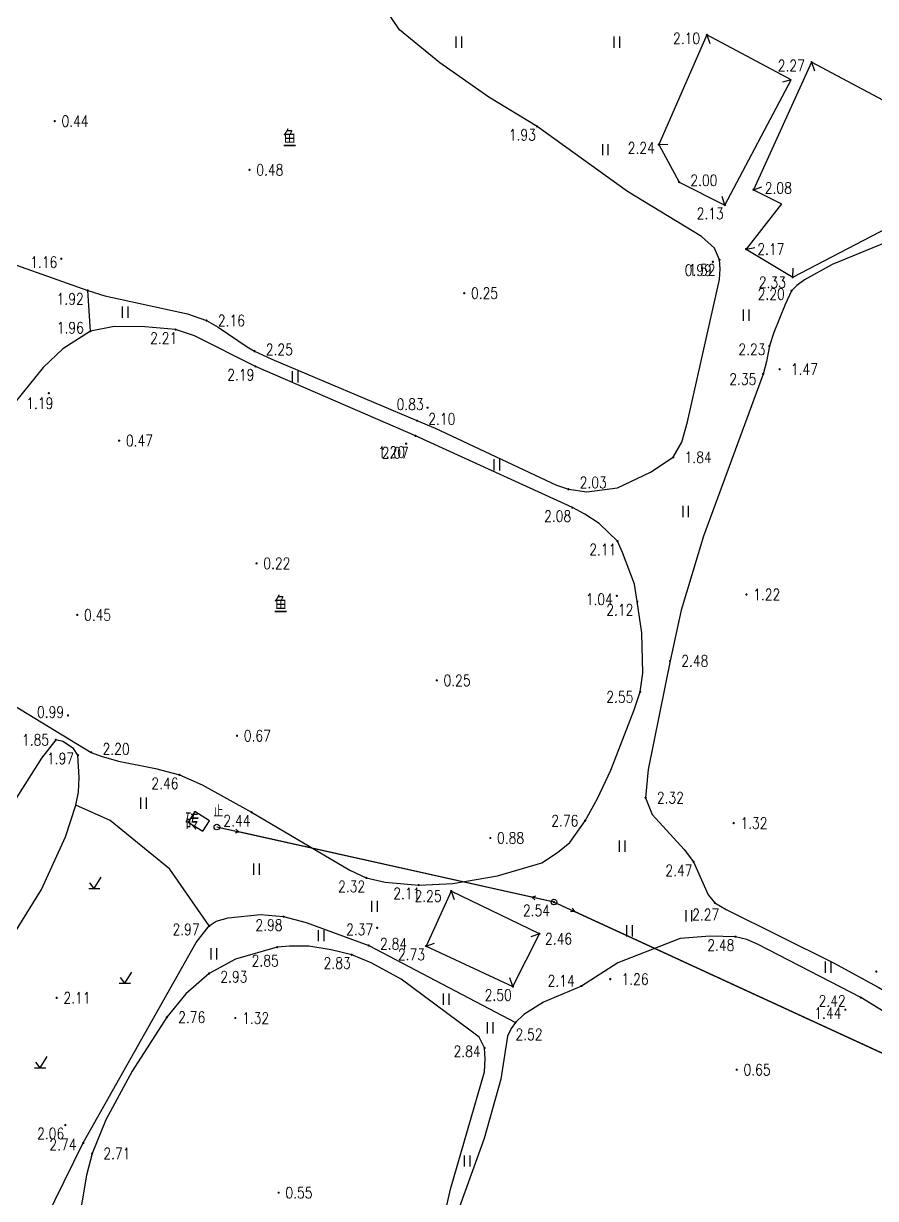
# Model space of a CAD drawing. Extents: x 500064 to 501389, y 2542464 to 2545400.
# Drawn here: x 500689.5 to 500765, y 2544036.2 to 2544140.4 of the extents above; entities that cross this region are included whole.
import ezdxf
from ezdxf.enums import TextEntityAlignment as Align

# ---------------------------------------------------------------- set-up
doc = ezdxf.new("R2010")
doc.units = 0
doc.header["$LTSCALE"] = 0.5
doc.layers.get('0').update_dxf_attribs({"linetype": 'CONTINUOUS', "lineweight": 5})
doc.layers.add('GCD', color=8, linetype='CONTINUOUS')
doc.layers.add('地形图', color=8, linetype='CONTINUOUS')
doc.styles.add('HZ', font='romans.shx', dxfattribs={"width": 0.8, "bigfont": 'hztxt.shx'})
doc.linetypes.add('10421', pattern='A,2,[150,AAA.SHX,S=1,R=0,X=0,Y=1],1e-11', length=2)
doc.linetypes.add('1161', pattern='A,0,[149,AAA.SHX,S=0.15,R=0,X=0,Y=0],-1.6', length=1.6)

# ---------------------------------------------------------------- blocks, each defined once
blk = doc.blocks.new('GC200')
at = {"linetype": 'Continuous', "const_width": 0.2, "flags": 128}
blk.add_lwpolyline([(-0.1, 0, 1), (0.1, 0, 1)], format="xyb", close=True, dxfattribs=at)
blk = doc.blocks.new('gc121')
for p, q in [((-0.5, -1), (-0.5, 1)), ((0.5, -1), (0.5, 1))]:
    blk.add_line(p, q)
blk = doc.blocks.new('gc123')
for p, q in [((-1, 0), (1, 0)), ((0, 0), (-0.8, 1)), ((0, 0), (1.2, 2))]:
    blk.add_line(p, q)
blk = doc.blocks.new('gc170')
at = {"linetype": 'Continuous'}
blk.add_circle((0, 0), 0.5, dxfattribs=at)
blk = doc.blocks.new('gc013b')
at = {"linetype": 'Continuous'}
blk.add_line((0.5, 0), (4, 0), dxfattribs=at)
at = {"linetype": 'Continuous', "flags": 128}
blk.add_lwpolyline([(3.39, 0.35), (4, 0), (3.39, -0.35)], dxfattribs=at)

msp = doc.modelspace()

# ---------------------------------------------------------------- linework, layer by layer
at = {"layer": '地形图', "linetype": 'Continuous'}
for p, q in [((500750.05, 2544139.36), (500750.31, 2544138.61)), ((500759.33, 2544136.94), (500759.59, 2544136.18)), ((500757.51, 2544135.39), (500756.74, 2544135.16)), ((500745.78, 2544129.64), (500746.58, 2544129.68)), ((500754.18, 2544125.64), (500754.93, 2544125.9)), ((500751.64, 2544124.28), (500751.4, 2544125.04)), ((500753.52, 2544120.38), (500754.31, 2544120.52)), ((500757.65, 2544117.88), (500757.68, 2544118.68)), ((500734.54, 2544062.93), (500708.56, 2544068.72)), ((500727.38, 2544063.48), (500727.65, 2544062.72)), ((500775.34, 2544044.6), (500738.3, 2544061.66)), ((500735.2, 2544059.69), (500734.45, 2544059.43)), ((500725.16, 2544058.6), (500725.91, 2544058.87)), ((500732.85, 2544055.01), (500732.58, 2544055.77))]:
    msp.add_line(p, q, dxfattribs=at)
at = {"layer": '地形图', "linetype": '10421', "flags": 128}
for points in [[(500720.84, 2544158.96), (500717.86, 2544162.86), (500717.04, 2544163.21), (500714.18, 2544164.11), (500710.34, 2544164.84), (500706.41, 2544165.26), (500701, 2544164.96), (500698.33, 2544164.54), (500696.7, 2544163.77), (500696.1, 2544163.3), (500695.9, 2544162.84), (500695.48, 2544154.76), (500695.56, 2544153.81), (500695.82, 2544153.07), (500698.64, 2544148.35), (500698.67, 2544148.02), (500698.42, 2544147.68), (500698.26, 2544147.7), (500697.94, 2544148.12), (500696.4, 2544151.5), (500695.86, 2544151.9), (500695.21, 2544152.12), (500694.58, 2544152.21), (500693.37, 2544152.32), (500692.01, 2544152.39), (500689.98, 2544152.24), (500689.13, 2544152.01), (500688, 2544151.05), (500684.62, 2544147.6), (500683.55, 2544146.53), (500681.03, 2544143.48), (500680.04, 2544141.45), (500678, 2544133.04), (500678.07, 2544130.43), (500678.71, 2544128.33), (500681.07, 2544124.54), (500682.82, 2544122.48), (500683.8, 2544121.19), (500684.35, 2544120.7), (500685.17, 2544120.26), (500695.16, 2544116.71), (500696.68, 2544116.24), (500704.02, 2544114.65), (500705.7, 2544114.04), (500706.73, 2544113.46), (500709.29, 2544111.7), (500709.95, 2544111.33), (500711.48, 2544110.61), (500724.35, 2544105.17), (500725.97, 2544104.49), (500736.72, 2544099.45), (500737.77, 2544099.09), (500739.41, 2544098.86), (500742.12, 2544099.21), (500745.06, 2544100.6), (500747.07, 2544101.92), (500747.83, 2544103.25), (500748.32, 2544105.06), (500751.17, 2544117.68), (500751.21, 2544118.64), (500751.16, 2544119.43), (500750.72, 2544120.45), (500749.58, 2544121.49), (500743, 2544125.48), (500734.99, 2544131.25), (500730.73, 2544133.84), (500726.37, 2544136.88), (500722.79, 2544139.8), (500720.95, 2544142.58), (500720.61, 2544144.13), (500720.99, 2544145.73), (500722.76, 2544147.62), (500723.44, 2544148.76), (500723.32, 2544152.74), (500722.46, 2544155.85)], [(500792.15, 2544038.93), (500805.58, 2544040.06), (500810.46, 2544040.71), (500811.95, 2544041.39), (500812.53, 2544042.39), (500813.24, 2544044.1), (500817.01, 2544054.31), (500821.06, 2544064.98), (500821.72, 2544067.01), (500823.12, 2544073.11), (500823.54, 2544074.21), (500824.3, 2544075.58), (500830.42, 2544082.98), (500833.77, 2544086.69), (500834.26, 2544087.56), (500834.76, 2544089.43), (500834.76, 2544091.12), (500834.51, 2544094.09), (500833.81, 2544095.89), (500832.74, 2544097.98), (500831.8, 2544099.15), (500829.15, 2544101.76), (500825.92, 2544105.74), (500824.7, 2544106.89), (500820.39, 2544109.94), (500819.2, 2544110.49), (500808.72, 2544113.24), (500806.09, 2544114.19), (500803.62, 2544115.49), (500799.94, 2544117.77), (500799.02, 2544118.49), (500797.01, 2544120.22), (500796.35, 2544120.57), (500794.42, 2544121.19), (500787.87, 2544122.94), (500777.55, 2544127.54), (500776.64, 2544127.62), (500775.97, 2544127.51), (500775.32, 2544127.19), (500774.54, 2544126.71), (500773.69, 2544124.79), (500772.62, 2544123.7), (500761.14, 2544119), (500758.69, 2544117.64), (500758.01, 2544117.16), (500757.55, 2544116.69), (500756.98, 2544115.46), (500755.97, 2544112.99), (500755.59, 2544111.79), (500755.32, 2544110.42), (500755.03, 2544109.3), (500749.76, 2544094.92), (500747.77, 2544088.37), (500746.78, 2544083.87), (500744.84, 2544074.24), (500744.61, 2544071.75), (500745.21, 2544070.26), (500748.04, 2544067.16), (500748.87, 2544066.06), (500750.16, 2544063.15), (500750.74, 2544062.44), (500751.75, 2544061.85), (500761.28, 2544057.11), (500765.22, 2544054.95), (500770.02, 2544052.16), (500784.85, 2544042.94), (500790.21, 2544039.42), (500791.25, 2544039.09)]]:
    msp.add_lwpolyline(points, close=True, dxfattribs=at)
at = {"layer": '地形图', "linetype": 'Continuous', "flags": 128}
for points in [[(500757.51, 2544135.39), (500750.05, 2544139.36), (500745.78, 2544129.64), (500747.58, 2544126.32), (500751.64, 2544124.28)], [(500773.4, 2544129.44), (500759.33, 2544136.94), (500754.18, 2544125.64), (500756.65, 2544124.38), (500753.52, 2544120.38), (500757.65, 2544117.88), (500772.36, 2544125.54)]]:
    msp.add_lwpolyline(points, close=True, dxfattribs=at)
at = {"layer": '地形图', "linetype": '1161', "flags": 128}
msp.add_lwpolyline([(500695.42, 2544113.11), (500695.16, 2544116.71)], dxfattribs=at)
at = {"layer": '地形图', "linetype": '10421', "flags": 128}
for points, elevation in [([(500727.54, 2544064.15), (500731.5, 2544064.82), (500735.41, 2544065.99), (500736.81, 2544066.88), (500737.91, 2544067.79), (500739.25, 2544069.71), (500740.35, 2544071.67), (500741.54, 2544074.2), (500743.6, 2544079.55), (500744.13, 2544081.13), (500744.37, 2544082.78), (500744.29, 2544086.36), (500743.88, 2544089.14), (500743.64, 2544090.68), (500742.58, 2544093.49), (500742.12, 2544094.49), (500740.49, 2544096.04), (500739.22, 2544096.88), (500738.12, 2544097.46), (500724.22, 2544103.82), (500710.03, 2544109.98), (500704.62, 2544112.68), (500702.95, 2544113.24), (500700.24, 2544113.5), (500697.51, 2544113.53), (500695.42, 2544113.11), (500692.97, 2544111.54), (500691.23, 2544109.87), (500688.73, 2544106.8), (500684.96, 2544098.42), (500684.34, 2544096.14), (500684.22, 2544094.24), (500684.81, 2544088.09), (500684.63, 2544084.52), (500684.82, 2544083.43), (500685.3, 2544082.25), (500686.66, 2544081.11), (500695.48, 2544075.77), (500696.36, 2544075.44), (500697.88, 2544075), (500701.17, 2544074.34), (500703.31, 2544073.77), (500705.3, 2544072.9), (500709.69, 2544070.46), (500718.4, 2544065.32), (500719.86, 2544064.64), (500721.53, 2544064.26), (500724.5, 2544064.01)], 2.11), ([(500730.3, 2544020.48), (500730.58, 2544019.55), (500730.94, 2544017.24), (500731.32, 2544016.03), (500731.92, 2544015.32), (500733.09, 2544014.45), (500736.22, 2544013.25), (500736.57, 2544012.81), (500736.65, 2544012.04), (500736.02, 2544010.12), (500735.97, 2544008.62), (500736.23, 2544007.77), (500736.94, 2544007.25), (500739.1, 2544006.14), (500748.29, 2544001.83), (500749.32, 2544001.46), (500750.51, 2544001.56), (500751.71, 2544001.95), (500753.36, 2544002.94), (500754.8, 2544003.95), (500756.46, 2544005.98), (500757.09, 2544006.48), (500758.82, 2544007.72), (500761.16, 2544008.97), (500768.59, 2544012.77), (500769.85, 2544013.53), (500770.69, 2544014.3), (500772.6, 2544017.73), (500773.59, 2544020.47), (500777.07, 2544029.53), (500777.69, 2544032.23), (500777.77, 2544035.46), (500777.35, 2544037.97), (500775.52, 2544043.79), (500774.36, 2544046.22), (500773.23, 2544047.4), (500766.54, 2544052.31), (500763.7, 2544054.03), (500754.6, 2544058.75), (500753.58, 2544059.18), (500752.58, 2544059.43), (500750.34, 2544059.48), (500747.68, 2544059.27), (500742.16, 2544057.11), (500738.93, 2544055.06), (500735.57, 2544053.64), (500733.82, 2544052.54), (500733.08, 2544051.82), (500732.71, 2544051.3), (500732.37, 2544050.61), (500731.77, 2544046.8), (500730.31, 2544041.55), (500727.48, 2544033.69), (500727.4, 2544030.89), (500727.59, 2544027.87), (500727.93, 2544025.98), (500728.44, 2544024.35), (500729.79, 2544021.91)], 2.55), ([(500671.4, 2543971.93), (500672.31, 2543970.12), (500673.77, 2543968.3), (500675.58, 2543966.31), (500677.87, 2543964.42), (500682.21, 2543961.23), (500686.85, 2543958.36), (500689.51, 2543957.05), (500694.41, 2543956.53), (500699.1, 2543956.79), (500703.74, 2543957.75), (500706.91, 2543958.7), (500707.8, 2543959.33), (500708.57, 2543960.16), (500709.51, 2543961.99), (500710.15, 2543963.93), (500710.96, 2543967.74), (500712.54, 2543974.76), (500713.6, 2543977.78), (500714.68, 2543981.44), (500716.78, 2543987), (500719.17, 2543992.32), (500725.81, 2544004.88), (500727.44, 2544008.94), (500728, 2544010.88), (500728.89, 2544014.82), (500729.07, 2544015.89), (500729, 2544017.82), (500728.65, 2544019.68), (500726.85, 2544024.8), (500726.58, 2544026.59), (500726.49, 2544028.11), (500726.52, 2544032.56), (500726.7, 2544034.31), (500727.32, 2544037.05), (500730.34, 2544047.44), (500730.39, 2544048.58), (500730.34, 2544049.57), (500729.86, 2544050.53), (500729.02, 2544051.16), (500722.96, 2544055.68), (500720.3, 2544057.11), (500718.57, 2544057.83), (500716.74, 2544058.28), (500714.76, 2544058.58), (500713.04, 2544058.59), (500711.95, 2544058.5), (500708.27, 2544057.45), (500705.92, 2544056.17), (500703.85, 2544054.38), (500702.18, 2544052.29), (500699.1, 2544047.52), (500696.76, 2544043.19), (500695.55, 2544040.21), (500695.05, 2544038.29), (500693.86, 2544031.28), (500693.29, 2544029.25), (500692.38, 2544026.44), (500688.45, 2544014.69), (500687.11, 2544011.23), (500682.98, 2544003.93), (500680.98, 2544000.01), (500674.79, 2543988.97), (500672.69, 2543984.15), (500671.78, 2543980.8), (500671.4, 2543978.62), (500671.13, 2543976.12), (500671.22, 2543973.5)], 2.53)]:
    msp.add_lwpolyline(points, close=True, dxfattribs=dict(at, elevation=elevation))
for points in [[(500667.09, 2543909.06), (500669.72, 2543908.13), (500678.22, 2543905.97), (500683.89, 2543905.59), (500688.49, 2543907.39), (500689.81, 2543909.98), (500691.1, 2543913.43), (500691.7, 2543914.97), (500692.79, 2543920.43), (500692.34, 2543923.91), (500691.85, 2543925.28), (500690.96, 2543926.71), (500690.53, 2543927.3), (500689.99, 2543927.79), (500688.2, 2543928.71), (500683.17, 2543930.9), (500678.33, 2543932.93), (500671.86, 2543935.7), (500662.9, 2543939.31), (500647.61, 2543945.99), (500642.06, 2543948.82), (500641.75, 2543953.02), (500644.03, 2543959.07), (500647.46, 2543967.93), (500649.71, 2543976.07), (500649.9, 2543977.25), (500650.1, 2543978.54), (500650.41, 2543985.85), (500650.95, 2543989.68), (500653.15, 2543993.78), (500657.67, 2544001.1), (500665.2, 2544016.23), (500669.37, 2544023.23), (500674.35, 2544035.5), (500678.24, 2544042.96), (500691.06, 2544063.62), (500693.2, 2544068.27), (500694.11, 2544071.09), (500694.35, 2544072.23), (500694.41, 2544073.53), (500694.3, 2544075.52), (500693.9, 2544076.12), (500692.97, 2544076.73), (500692.34, 2544076.88), (500691.07, 2544075.25), (500688.46, 2544071.14), (500677.64, 2544055.96), (500671.27, 2544041.83), (500667.09, 2544033.74)], [(500664.83, 2543977.2), (500669.15, 2543986.84), (500676.09, 2544001.79), (500681.39, 2544011.55), (500682.44, 2544013.6), (500683.93, 2544016.91), (500688.9, 2544029.25), (500694.77, 2544041.15), (500704.77, 2544058.93), (500705.93, 2544060.38), (500706.54, 2544060.8), (500707.6, 2544061.09), (500710.49, 2544061.41), (500712.53, 2544061.21), (500714.53, 2544060.68), (500720.07, 2544058.65), (500733.08, 2544051.82)]]:
    msp.add_lwpolyline(points, dxfattribs=at)
at = {"layer": '地形图', "linetype": '1161', "elevation": 2.52, "flags": 128}
msp.add_lwpolyline([(500705.93, 2544060.38), (500702.44, 2544065.43), (500697.16, 2544069.72), (500694.11, 2544071.09)], dxfattribs=at)
at = {"layer": '地形图', "linetype": 'Continuous'}
msp.add_lwpolyline([(500705.36, 2544068.78), (500705.96, 2544069.71), (500704.66, 2544070.52), (500704.06, 2544069.59)], close=True, dxfattribs=at)
at = {"layer": '地形图', "linetype": 'Continuous', "flags": 128}
msp.add_lwpolyline([(500897.92, 2544041.24), (500835.05, 2544015.26), (500794.1, 2544035.43), (500777.15, 2544043.76), (500736.49, 2544062.5), (500706.61, 2544069.15)], dxfattribs=at)
at = {"layer": '地形图', "linetype": 'Continuous', "elevation": 2.5, "flags": 128}
msp.add_lwpolyline([(500732.85, 2544055.01), (500735.2, 2544059.69), (500727.38, 2544063.48), (500725.16, 2544058.6)], close=True, dxfattribs=at)

# ---------------------------------------------------------------- block references
at = {"layer": '地形图', "linetype": 'Continuous'}
ref = msp.add_blockref('GC200', (500750.05, 2544139.36, 2.1), dxfattribs=dict(at, xscale=0.5, yscale=0.5, zscale=0.5))
ref.add_attrib('height', '2.10', dxfattribs={"layer": 'GCD', "linetype": 'Continuous', "height": 1, "style": 'HZ', "width": 0.8}).set_placement((500747.05, 2544139.06, 2.1), align=Align.MIDDLE_LEFT)
at = {"layer": '地形图', "linetype": 'Continuous', "xscale": 0.5, "yscale": 0.5}
for name, p in [('gc121', (500728.08, 2544138.72)), ('gc121', (500742.08, 2544138.72)), ('gc121', (500741.06, 2544129.19)), ('gc121', (500698.5, 2544114.79)), ('gc121', (500753.54, 2544114.51)), ('gc121', (500713.56, 2544109.06)), ('gc121', (500731.43, 2544101.25)), ('gc121', (500748.18, 2544097.12)), ('gc121', (500700.13, 2544071.26)), ('gc170', (500706.61, 2544069.15)), ('gc121', (500742.56, 2544067.46)), ('gc121', (500710.13, 2544065.41)), ('gc123', (500695.75, 2544063.71)), ('gc121', (500720.61, 2544062.12)), ('gc170', (500736.49, 2544062.5)), ('gc121', (500748.45, 2544061.27)), ('gc121', (500743.2, 2544059.94)), ('gc121', (500715.88, 2544059.52)), ('gc121', (500706.35, 2544057.92)), ('gc121', (500760.81, 2544056.73)), ('gc123', (500698.46, 2544055.3)), ('gc121', (500726.95, 2544053.9)), ('gc121', (500730.84, 2544051.34)), ('gc123', (500690.96, 2544047.8)), ('gc121', (500728.8, 2544039.55))]:
    msp.add_blockref(name, p, dxfattribs=at)
at = {"layer": '地形图', "linetype": 'Continuous'}
ref = msp.add_blockref('GC200', (500759.33, 2544136.94, 2.27), dxfattribs=dict(at, xscale=0.5, yscale=0.5, zscale=0.5))
ref.add_attrib('height', '2.27', dxfattribs={"layer": 'GCD', "linetype": 'Continuous', "height": 1, "style": 'HZ', "width": 0.8}).set_placement((500756.33, 2544136.64, 2.27), align=Align.MIDDLE_LEFT)
ref = msp.add_blockref('GC200', (500692.24, 2544131.72, 0.44), dxfattribs=dict(at, xscale=0.5, yscale=0.5, zscale=0.5))
ref.add_attrib('height', '0.44', dxfattribs={"layer": 'GCD', "linetype": 'Continuous', "height": 1, "style": 'HZ', "width": 0.8}).set_placement((500692.84, 2544131.72, 0.44), align=Align.MIDDLE_LEFT)
ref = msp.add_blockref('GC200', (500734.99, 2544131.25, 1.93), dxfattribs=dict(at, xscale=0.5, yscale=0.5, zscale=0.5))
ref.add_attrib('height', '1.93', dxfattribs={"layer": 'GCD', "linetype": 'Continuous', "height": 1, "style": 'HZ', "width": 0.8}).set_placement((500732.49, 2544130.5, 1.93), align=Align.MIDDLE_LEFT)
ref = msp.add_blockref('GC200', (500745.78, 2544129.64, 2.24), dxfattribs=dict(at, xscale=0.5, yscale=0.5, zscale=0.5))
ref.add_attrib('height', '2.24', dxfattribs={"layer": 'GCD', "linetype": 'Continuous', "height": 1, "style": 'HZ', "width": 0.8}).set_placement((500743.03, 2544129.34, 2.24), align=Align.MIDDLE_LEFT)
ref = msp.add_blockref('GC200', (500709.51, 2544127.4, 0.48), dxfattribs=dict(at, xscale=0.5, yscale=0.5, zscale=0.5))
ref.add_attrib('height', '0.48', dxfattribs={"layer": 'GCD', "linetype": 'Continuous', "height": 1, "style": 'HZ', "width": 0.8}).set_placement((500710.11, 2544127.4, 0.48), align=Align.MIDDLE_LEFT)
ref = msp.add_blockref('GC200', (500747.58, 2544126.32, 2), dxfattribs=dict(at, xscale=0.5, yscale=0.5, zscale=0.5))
ref.add_attrib('height', '2.00', dxfattribs={"layer": 'GCD', "linetype": 'Continuous', "height": 1, "style": 'HZ', "width": 0.8}).set_placement((500748.58, 2544126.47, 2), align=Align.MIDDLE_LEFT)
ref = msp.add_blockref('GC200', (500754.18, 2544125.64, 2.08), dxfattribs=dict(at, xscale=0.5, yscale=0.5, zscale=0.5))
ref.add_attrib('height', '2.08', dxfattribs={"layer": 'GCD', "linetype": 'Continuous', "height": 1, "style": 'HZ', "width": 0.8}).set_placement((500755.18, 2544125.79, 2.08), align=Align.MIDDLE_LEFT)
ref = msp.add_blockref('GC200', (500751.64, 2544124.28, 2.13), dxfattribs=dict(at, xscale=0.5, yscale=0.5, zscale=0.5))
ref.add_attrib('height', '2.13', dxfattribs={"layer": 'GCD', "linetype": 'Continuous', "height": 1, "style": 'HZ', "width": 0.8}).set_placement((500749.14, 2544123.53, 2.13), align=Align.MIDDLE_LEFT)
ref = msp.add_blockref('GC200', (500753.52, 2544120.38, 2.17), dxfattribs=dict(at, xscale=0.5, yscale=0.5, zscale=0.5))
ref.add_attrib('height', '2.17', dxfattribs={"layer": 'GCD', "linetype": 'Continuous', "height": 1, "style": 'HZ', "width": 0.8}).set_placement((500754.52, 2544120.38, 2.17), align=Align.MIDDLE_LEFT)
ref = msp.add_blockref('GC200', (500692.82, 2544119.52, 1.16), dxfattribs=dict(at, xscale=0.5, yscale=0.5, zscale=0.5))
ref.add_attrib('height', '1.16', dxfattribs={"layer": 'GCD', "linetype": 'Continuous', "height": 1, "style": 'HZ', "width": 0.8}).set_placement((500690.07, 2544119.22, 1.16), align=Align.MIDDLE_LEFT)
ref = msp.add_blockref('GC200', (500750.58, 2544119.25, 0.99), dxfattribs=dict(at, xscale=0.5, yscale=0.5, zscale=0.5))
ref.add_attrib('height', '0.99', dxfattribs={"layer": 'GCD', "linetype": 'Continuous', "height": 1, "style": 'HZ', "width": 0.8}).set_placement((500748.08, 2544118.51, 0.99), align=Align.MIDDLE_LEFT)
ref = msp.add_blockref('GC200', (500751.16, 2544119.43, 1.52), dxfattribs=dict(at, xscale=0.5, yscale=0.5, zscale=0.5))
ref.add_attrib('height', '1.52', dxfattribs={"layer": 'GCD', "linetype": 'Continuous', "height": 1, "style": 'HZ', "width": 0.8}).set_placement((500748.41, 2544118.53, 1.52), align=Align.MIDDLE_LEFT)
ref = msp.add_blockref('GC200', (500757.65, 2544117.88, 2.33), dxfattribs=dict(at, xscale=0.5, yscale=0.5, zscale=0.5))
ref.add_attrib('height', '2.33', dxfattribs={"layer": 'GCD', "linetype": 'Continuous', "height": 1, "style": 'HZ', "width": 0.8}).set_placement((500754.65, 2544117.43, 2.33), align=Align.MIDDLE_LEFT)
ref = msp.add_blockref('GC200', (500695.16, 2544116.71, 1.92), dxfattribs=dict(at, xscale=0.5, yscale=0.5, zscale=0.5))
ref.add_attrib('height', '1.92', dxfattribs={"layer": 'GCD', "linetype": 'Continuous', "height": 1, "style": 'HZ', "width": 0.8}).set_placement((500692.41, 2544115.96, 1.92), align=Align.MIDDLE_LEFT)
ref = msp.add_blockref('GC200', (500728.54, 2544116.47, 0.25), dxfattribs=dict(at, xscale=0.5, yscale=0.5, zscale=0.5))
ref.add_attrib('height', '0.25', dxfattribs={"layer": 'GCD', "linetype": 'Continuous', "height": 1, "style": 'HZ', "width": 0.8}).set_placement((500729.14, 2544116.47, 0.25), align=Align.MIDDLE_LEFT)
ref = msp.add_blockref('GC200', (500757.55, 2544116.69, 2.2), dxfattribs=dict(at, xscale=0.5, yscale=0.5, zscale=0.5))
ref.add_attrib('height', '2.20', dxfattribs={"layer": 'GCD', "linetype": 'Continuous', "height": 1, "style": 'HZ', "width": 0.8}).set_placement((500754.55, 2544116.39, 2.2), align=Align.MIDDLE_LEFT)
ref = msp.add_blockref('GC200', (500705.7, 2544114.04, 2.16), dxfattribs=dict(at, xscale=0.5, yscale=0.5, zscale=0.5))
ref.add_attrib('height', '2.16', dxfattribs={"layer": 'GCD', "linetype": 'Continuous', "height": 1, "style": 'HZ', "width": 0.8}).set_placement((500706.7, 2544114.04, 2.16), align=Align.MIDDLE_LEFT)
ref = msp.add_blockref('GC200', (500695.42, 2544113.11, 1.96), dxfattribs=dict(at, xscale=0.5, yscale=0.5, zscale=0.5))
ref.add_attrib('height', '1.96', dxfattribs={"layer": 'GCD', "linetype": 'Continuous', "height": 1, "style": 'HZ', "width": 0.8}).set_placement((500692.42, 2544113.41, 1.96), align=Align.MIDDLE_LEFT)
ref = msp.add_blockref('GC200', (500702.95, 2544113.24, 2.21), dxfattribs=dict(at, xscale=0.5, yscale=0.5, zscale=0.5))
ref.add_attrib('height', '2.21', dxfattribs={"layer": 'GCD', "linetype": 'Continuous', "height": 1, "style": 'HZ', "width": 0.8}).set_placement((500700.7, 2544112.49, 2.21), align=Align.MIDDLE_LEFT)
ref = msp.add_blockref('GC200', (500709.95, 2544111.33, 2.25), dxfattribs=dict(at, xscale=0.5, yscale=0.5, zscale=0.5))
ref.add_attrib('height', '2.25', dxfattribs={"layer": 'GCD', "linetype": 'Continuous', "height": 1, "style": 'HZ', "width": 0.8}).set_placement((500710.95, 2544111.48, 2.25), align=Align.MIDDLE_LEFT)
ref = msp.add_blockref('GC200', (500755.59, 2544111.79, 2.23), dxfattribs=dict(at, xscale=0.5, yscale=0.5, zscale=0.5))
ref.add_attrib('height', '2.23', dxfattribs={"layer": 'GCD', "linetype": 'Continuous', "height": 1, "style": 'HZ', "width": 0.8}).set_placement((500752.84, 2544111.49, 2.23), align=Align.MIDDLE_LEFT)
ref = msp.add_blockref('GC200', (500756.49, 2544109.73, 1.47), dxfattribs=dict(at, xscale=0.5, yscale=0.5, zscale=0.5))
ref.add_attrib('height', '1.47', dxfattribs={"layer": 'GCD', "linetype": 'Continuous', "height": 1, "style": 'HZ', "width": 0.8}).set_placement((500757.49, 2544109.73, 1.47), align=Align.MIDDLE_LEFT)
ref = msp.add_blockref('GC200', (500710.03, 2544109.98, 2.19), dxfattribs=dict(at, xscale=0.5, yscale=0.5, zscale=0.5))
ref.add_attrib('height', '2.19', dxfattribs={"layer": 'GCD', "linetype": 'Continuous', "height": 1, "style": 'HZ', "width": 0.8}).set_placement((500707.53, 2544109.23, 2.19), align=Align.MIDDLE_LEFT)
ref = msp.add_blockref('GC200', (500755.03, 2544109.3, 2.35), dxfattribs=dict(at, xscale=0.5, yscale=0.5, zscale=0.5))
ref.add_attrib('height', '2.35', dxfattribs={"layer": 'GCD', "linetype": 'Continuous', "height": 1, "style": 'HZ', "width": 0.8}).set_placement((500752.03, 2544108.85, 2.35), align=Align.MIDDLE_LEFT)
ref = msp.add_blockref('GC200', (500691.72, 2544107.61, 1.19), dxfattribs=dict(at, xscale=0.5, yscale=0.5, zscale=0.5))
ref.add_attrib('height', '1.19', dxfattribs={"layer": 'GCD', "linetype": 'Continuous', "height": 1, "style": 'HZ', "width": 0.8}).set_placement((500689.72, 2544106.71, 1.19), align=Align.MIDDLE_LEFT)
ref = msp.add_blockref('GC200', (500725.29, 2544106.32, 0.83), dxfattribs=dict(at, xscale=0.5, yscale=0.5, zscale=0.5))
ref.add_attrib('height', '0.83', dxfattribs={"layer": 'GCD', "linetype": 'Continuous', "height": 1, "style": 'HZ', "width": 0.8}).set_placement((500722.54, 2544106.62, 0.83), align=Align.MIDDLE_LEFT)
ref = msp.add_blockref('GC200', (500724.35, 2544105.17, 2.1), dxfattribs=dict(at, xscale=0.5, yscale=0.5, zscale=0.5))
ref.add_attrib('height', '2.10', dxfattribs={"layer": 'GCD', "linetype": 'Continuous', "height": 1, "style": 'HZ', "width": 0.8}).set_placement((500725.35, 2544105.32, 2.1), align=Align.MIDDLE_LEFT)
ref = msp.add_blockref('GC200', (500697.95, 2544103.4, 0.47), dxfattribs=dict(at, xscale=0.5, yscale=0.5, zscale=0.5))
ref.add_attrib('height', '0.47', dxfattribs={"layer": 'GCD', "linetype": 'Continuous', "height": 1, "style": 'HZ', "width": 0.8}).set_placement((500698.55, 2544103.4, 0.47), align=Align.MIDDLE_LEFT)
ref = msp.add_blockref('GC200', (500723.39, 2544103.13, 1.2), dxfattribs=dict(at, xscale=0.5, yscale=0.5, zscale=0.5))
ref.add_attrib('height', '1.20', dxfattribs={"layer": 'GCD', "linetype": 'Continuous', "height": 1, "style": 'HZ', "width": 0.8}).set_placement((500720.89, 2544102.38, 1.2), align=Align.MIDDLE_LEFT)
ref = msp.add_blockref('GC200', (500724.22, 2544103.82, 2.07), dxfattribs=dict(at, xscale=0.5, yscale=0.5, zscale=0.5))
ref.add_attrib('height', '2.07', dxfattribs={"layer": 'GCD', "linetype": 'Continuous', "height": 1, "style": 'HZ', "width": 0.8}).set_placement((500721.22, 2544102.32, 2.07), align=Align.MIDDLE_LEFT)
ref = msp.add_blockref('GC200', (500747.07, 2544101.92, 1.84), dxfattribs=dict(at, xscale=0.5, yscale=0.5, zscale=0.5))
ref.add_attrib('height', '1.84', dxfattribs={"layer": 'GCD', "linetype": 'Continuous', "height": 1, "style": 'HZ', "width": 0.8}).set_placement((500748.07, 2544101.92, 1.84), align=Align.MIDDLE_LEFT)
ref = msp.add_blockref('GC200', (500737.77, 2544099.09, 2.03), dxfattribs=dict(at, xscale=0.5, yscale=0.5, zscale=0.5))
ref.add_attrib('height', '2.03', dxfattribs={"layer": 'GCD', "linetype": 'Continuous', "height": 1, "style": 'HZ', "width": 0.8}).set_placement((500738.77, 2544099.69, 2.03), align=Align.MIDDLE_LEFT)
ref = msp.add_blockref('GC200', (500738.12, 2544097.46, 2.08), dxfattribs=dict(at, xscale=0.5, yscale=0.5, zscale=0.5))
ref.add_attrib('height', '2.08', dxfattribs={"layer": 'GCD', "linetype": 'Continuous', "height": 1, "style": 'HZ', "width": 0.8}).set_placement((500735.62, 2544096.71, 2.08), align=Align.MIDDLE_LEFT)
ref = msp.add_blockref('GC200', (500742.12, 2544094.49, 2.11), dxfattribs=dict(at, xscale=0.5, yscale=0.5, zscale=0.5))
ref.add_attrib('height', '2.11', dxfattribs={"layer": 'GCD', "linetype": 'Continuous', "height": 1, "style": 'HZ', "width": 0.8}).set_placement((500739.62, 2544093.74, 2.11), align=Align.MIDDLE_LEFT)
ref = msp.add_blockref('GC200', (500710.13, 2544092.52, 0.22), dxfattribs=dict(at, xscale=0.5, yscale=0.5, zscale=0.5))
ref.add_attrib('height', '0.22', dxfattribs={"layer": 'GCD', "linetype": 'Continuous', "height": 1, "style": 'HZ', "width": 0.8}).set_placement((500710.73, 2544092.52, 0.22), align=Align.MIDDLE_LEFT)
ref = msp.add_blockref('GC200', (500742.06, 2544089.64, 1.04), dxfattribs=dict(at, xscale=0.5, yscale=0.5, zscale=0.5))
ref.add_attrib('height', '1.04', dxfattribs={"layer": 'GCD', "linetype": 'Continuous', "height": 1, "style": 'HZ', "width": 0.8}).set_placement((500739.31, 2544089.34, 1.04), align=Align.MIDDLE_LEFT)
ref = msp.add_blockref('GC200', (500753.55, 2544089.76, 1.22), dxfattribs=dict(at, xscale=0.5, yscale=0.5, zscale=0.5))
ref.add_attrib('height', '1.22', dxfattribs={"layer": 'GCD', "linetype": 'Continuous', "height": 1, "style": 'HZ', "width": 0.8}).set_placement((500754.15, 2544089.76, 1.22), align=Align.MIDDLE_LEFT)
ref = msp.add_blockref('GC200', (500694.24, 2544087.95, 0.45), dxfattribs=dict(at, xscale=0.5, yscale=0.5, zscale=0.5))
ref.add_attrib('height', '0.45', dxfattribs={"layer": 'GCD', "linetype": 'Continuous', "height": 1, "style": 'HZ', "width": 0.8}).set_placement((500694.84, 2544087.95, 0.45), align=Align.MIDDLE_LEFT)
ref = msp.add_blockref('GC200', (500743.88, 2544089.14, 2.12), dxfattribs=dict(at, xscale=0.5, yscale=0.5, zscale=0.5))
ref.add_attrib('height', '2.12', dxfattribs={"layer": 'GCD', "linetype": 'Continuous', "height": 1, "style": 'HZ', "width": 0.8}).set_placement((500741.13, 2544088.39, 2.12), align=Align.MIDDLE_LEFT)
ref = msp.add_blockref('GC200', (500746.78, 2544083.87, 2.48), dxfattribs=dict(at, xscale=0.5, yscale=0.5, zscale=0.5))
ref.add_attrib('height', '2.48', dxfattribs={"layer": 'GCD', "linetype": 'Continuous', "height": 1, "style": 'HZ', "width": 0.8}).set_placement((500747.78, 2544083.87, 2.48), align=Align.MIDDLE_LEFT)
ref = msp.add_blockref('GC200', (500726.1, 2544082.15, 0.25), dxfattribs=dict(at, xscale=0.5, yscale=0.5, zscale=0.5))
ref.add_attrib('height', '0.25', dxfattribs={"layer": 'GCD', "linetype": 'Continuous', "height": 1, "style": 'HZ', "width": 0.8}).set_placement((500726.7, 2544082.15, 0.25), align=Align.MIDDLE_LEFT)
ref = msp.add_blockref('GC200', (500744.13, 2544081.13, 2.55), dxfattribs=dict(at, xscale=0.5, yscale=0.5, zscale=0.5))
ref.add_attrib('height', '2.55', dxfattribs={"layer": 'GCD', "linetype": 'Continuous', "height": 1, "style": 'HZ', "width": 0.8}).set_placement((500741.13, 2544080.68, 2.55), align=Align.MIDDLE_LEFT)
ref = msp.add_blockref('GC200', (500693.42, 2544079.04, 0.99), dxfattribs=dict(at, xscale=0.5, yscale=0.5, zscale=0.5))
ref.add_attrib('height', '0.99', dxfattribs={"layer": 'GCD', "linetype": 'Continuous', "height": 1, "style": 'HZ', "width": 0.8}).set_placement((500690.67, 2544079.34, 0.99), align=Align.MIDDLE_LEFT)
ref = msp.add_blockref('GC200', (500692.34, 2544076.88, 1.85), dxfattribs=dict(at, xscale=0.5, yscale=0.5, zscale=0.5))
ref.add_attrib('height', '1.85', dxfattribs={"layer": 'GCD', "linetype": 'Continuous', "height": 1, "style": 'HZ', "width": 0.8}).set_placement((500689.34, 2544076.88, 1.85), align=Align.MIDDLE_LEFT)
ref = msp.add_blockref('GC200', (500708.4, 2544077.24, 0.67), dxfattribs=dict(at, xscale=0.5, yscale=0.5, zscale=0.5))
ref.add_attrib('height', '0.67', dxfattribs={"layer": 'GCD', "linetype": 'Continuous', "height": 1, "style": 'HZ', "width": 0.8}).set_placement((500709, 2544077.24, 0.67), align=Align.MIDDLE_LEFT)
ref = msp.add_blockref('GC200', (500695.48, 2544075.77, 2.2), dxfattribs=dict(at, xscale=0.5, yscale=0.5, zscale=0.5))
ref.add_attrib('height', '2.20', dxfattribs={"layer": 'GCD', "linetype": 'Continuous', "height": 1, "style": 'HZ', "width": 0.8}).set_placement((500696.48, 2544076.07, 2.2), align=Align.MIDDLE_LEFT)
ref = msp.add_blockref('GC200', (500694.3, 2544075.52, 1.97), dxfattribs=dict(at, xscale=0.5, yscale=0.5, zscale=0.5))
ref.add_attrib('height', '1.97', dxfattribs={"layer": 'GCD', "linetype": 'Continuous', "height": 1, "style": 'HZ', "width": 0.8}).set_placement((500691.55, 2544075.23, 1.97), align=Align.MIDDLE_LEFT)
ref = msp.add_blockref('GC200', (500703.31, 2544073.77, 2.46), dxfattribs=dict(at, xscale=0.5, yscale=0.5, zscale=0.5))
ref.add_attrib('height', '2.46', dxfattribs={"layer": 'GCD', "linetype": 'Continuous', "height": 1, "style": 'HZ', "width": 0.8}).set_placement((500700.81, 2544073.02, 2.46), align=Align.MIDDLE_LEFT)
ref = msp.add_blockref('GC200', (500744.61, 2544071.75, 2.32), dxfattribs=dict(at, xscale=0.5, yscale=0.5, zscale=0.5))
ref.add_attrib('height', '2.32', dxfattribs={"layer": 'GCD', "linetype": 'Continuous', "height": 1, "style": 'HZ', "width": 0.8}).set_placement((500745.61, 2544071.75, 2.32), align=Align.MIDDLE_LEFT)
ref = msp.add_blockref('GC200', (500709.69, 2544070.46, 2.44), dxfattribs=dict(at, xscale=0.5, yscale=0.5, zscale=0.5))
ref.add_attrib('height', '2.44', dxfattribs={"layer": 'GCD', "linetype": 'Continuous', "height": 1, "style": 'HZ', "width": 0.8}).set_placement((500707.19, 2544069.71, 2.44), align=Align.MIDDLE_LEFT)
ref = msp.add_blockref('GC200', (500739.25, 2544069.71, 2.76), dxfattribs=dict(at, xscale=0.5, yscale=0.5, zscale=0.5))
ref.add_attrib('height', '2.76', dxfattribs={"layer": 'GCD', "linetype": 'Continuous', "height": 1, "style": 'HZ', "width": 0.8}).set_placement((500736.25, 2544069.71, 2.76), align=Align.MIDDLE_LEFT)
ref = msp.add_blockref('GC200', (500752.42, 2544069.5, 1.32), dxfattribs=dict(at, xscale=0.5, yscale=0.5, zscale=0.5))
ref.add_attrib('height', '1.32', dxfattribs={"layer": 'GCD', "linetype": 'Continuous', "height": 1, "style": 'HZ', "width": 0.8}).set_placement((500753.02, 2544069.5, 1.32), align=Align.MIDDLE_LEFT)
at = {"layer": '地形图', "linetype": 'Continuous', "yscale": 0.5}
for p, xscale, rotation in [((500706.61, 2544069.15), 0.5000000000394207, 347.4371124038437), ((500736.49, 2544062.5), 0.5000000000394207, 167.4371124038437), ((500736.49, 2544062.5), 0.5000000000678205, 335.2644189110804)]:
    msp.add_blockref('gc013b', p, dxfattribs=dict(at, xscale=xscale, rotation=rotation))
at = {"layer": '地形图', "linetype": 'Continuous'}
ref = msp.add_blockref('GC200', (500730.85, 2544068.18, 0.88), dxfattribs=dict(at, xscale=0.5, yscale=0.5, zscale=0.5))
ref.add_attrib('height', '0.88', dxfattribs={"layer": 'GCD', "linetype": 'Continuous', "height": 1, "style": 'HZ', "width": 0.8}).set_placement((500731.45, 2544068.18, 0.88), align=Align.MIDDLE_LEFT)
ref = msp.add_blockref('GC200', (500748.87, 2544066.06, 2.47), dxfattribs=dict(at, xscale=0.5, yscale=0.5, zscale=0.5))
ref.add_attrib('height', '2.47', dxfattribs={"layer": 'GCD', "linetype": 'Continuous', "height": 1, "style": 'HZ', "width": 0.8}).set_placement((500746.37, 2544065.31, 2.47), align=Align.MIDDLE_LEFT)
ref = msp.add_blockref('GC200', (500719.86, 2544064.64, 2.32), dxfattribs=dict(at, xscale=0.5, yscale=0.5, zscale=0.5))
ref.add_attrib('height', '2.32', dxfattribs={"layer": 'GCD', "linetype": 'Continuous', "height": 1, "style": 'HZ', "width": 0.8}).set_placement((500717.36, 2544063.89, 2.32), align=Align.MIDDLE_LEFT)
ref = msp.add_blockref('GC200', (500724.5, 2544064.01, 2.11), dxfattribs=dict(at, xscale=0.5, yscale=0.5, zscale=0.5))
ref.add_attrib('height', '2.11', dxfattribs={"layer": 'GCD', "linetype": 'Continuous', "height": 1, "style": 'HZ', "width": 0.8}).set_placement((500722.25, 2544063.26, 2.11), align=Align.MIDDLE_LEFT)
ref = msp.add_blockref('GC200', (500727.38, 2544063.48, 2.25), dxfattribs=dict(at, xscale=0.5, yscale=0.5, zscale=0.5))
ref.add_attrib('height', '2.25', dxfattribs={"layer": 'GCD', "linetype": 'Continuous', "height": 1, "style": 'HZ', "width": 0.8}).set_placement((500724.13, 2544063.03, 2.25), align=Align.MIDDLE_LEFT)
ref = msp.add_blockref('GC200', (500736.49, 2544062.5, 2.54), dxfattribs=dict(at, xscale=0.5, yscale=0.5, zscale=0.5))
ref.add_attrib('height', '2.54', dxfattribs={"layer": 'GCD', "linetype": 'Continuous', "height": 1, "style": 'HZ', "width": 0.8}).set_placement((500733.74, 2544061.75, 2.54), align=Align.MIDDLE_LEFT)
ref = msp.add_blockref('GC200', (500750.74, 2544062.44, 2.27), dxfattribs=dict(at, xscale=0.5, yscale=0.5, zscale=0.5))
ref.add_attrib('height', '2.27', dxfattribs={"layer": 'GCD', "linetype": 'Continuous', "height": 1, "style": 'HZ', "width": 0.8}).set_placement((500748.74, 2544061.39, 2.27), align=Align.MIDDLE_LEFT)
ref = msp.add_blockref('GC200', (500712.53, 2544061.21, 2.98), dxfattribs=dict(at, xscale=0.5, yscale=0.5, zscale=0.5))
ref.add_attrib('height', '2.98', dxfattribs={"layer": 'GCD', "linetype": 'Continuous', "height": 1, "style": 'HZ', "width": 0.8}).set_placement((500710.03, 2544060.46, 2.98), align=Align.MIDDLE_LEFT)
ref = msp.add_blockref('GC200', (500705.93, 2544060.38, 2.97), dxfattribs=dict(at, xscale=0.5, yscale=0.5, zscale=0.5))
ref.add_attrib('height', '2.97', dxfattribs={"layer": 'GCD', "linetype": 'Continuous', "height": 1, "style": 'HZ', "width": 0.8}).set_placement((500702.68, 2544060.08, 2.97), align=Align.MIDDLE_LEFT)
ref = msp.add_blockref('GC200', (500720.82, 2544060.22, 2.37), dxfattribs=dict(at, xscale=0.5, yscale=0.5, zscale=0.5))
ref.add_attrib('height', '2.37', dxfattribs={"layer": 'GCD', "linetype": 'Continuous', "height": 1, "style": 'HZ', "width": 0.8}).set_placement((500718.07, 2544060.07, 2.37), align=Align.MIDDLE_LEFT)
ref = msp.add_blockref('GC200', (500720.07, 2544058.65, 2.84), dxfattribs=dict(at, xscale=0.5, yscale=0.5, zscale=0.5))
ref.add_attrib('height', '2.84', dxfattribs={"layer": 'GCD', "linetype": 'Continuous', "height": 1, "style": 'HZ', "width": 0.8}).set_placement((500721.07, 2544058.8, 2.84), align=Align.MIDDLE_LEFT)
ref = msp.add_blockref('GC200', (500735.2, 2544059.69, 2.46), dxfattribs=dict(at, xscale=0.5, yscale=0.5, zscale=0.5))
ref.add_attrib('height', '2.46', dxfattribs={"layer": 'GCD', "linetype": 'Continuous', "height": 1, "style": 'HZ', "width": 0.8}).set_placement((500735.7, 2544059.24, 2.46), align=Align.MIDDLE_LEFT)
ref = msp.add_blockref('GC200', (500752.58, 2544059.43, 2.48), dxfattribs=dict(at, xscale=0.5, yscale=0.5, zscale=0.5))
ref.add_attrib('height', '2.48', dxfattribs={"layer": 'GCD', "linetype": 'Continuous', "height": 1, "style": 'HZ', "width": 0.8}).set_placement((500750.08, 2544058.68, 2.48), align=Align.MIDDLE_LEFT)
ref = msp.add_blockref('GC200', (500711.95, 2544058.5, 2.85), dxfattribs=dict(at, xscale=0.5, yscale=0.5, zscale=0.5))
ref.add_attrib('height', '2.85', dxfattribs={"layer": 'GCD', "linetype": 'Continuous', "height": 1, "style": 'HZ', "width": 0.8}).set_placement((500709.7, 2544057.3, 2.85), align=Align.MIDDLE_LEFT)
ref = msp.add_blockref('GC200', (500725.16, 2544058.6, 2.73), dxfattribs=dict(at, xscale=0.5, yscale=0.5, zscale=0.5))
ref.add_attrib('height', '2.73', dxfattribs={"layer": 'GCD', "linetype": 'Continuous', "height": 1, "style": 'HZ', "width": 0.8}).set_placement((500722.66, 2544057.85, 2.73), align=Align.MIDDLE_LEFT)
ref = msp.add_blockref('GC200', (500718.57, 2544057.83, 2.83), dxfattribs=dict(at, xscale=0.5, yscale=0.5, zscale=0.5))
ref.add_attrib('height', '2.83', dxfattribs={"layer": 'GCD', "linetype": 'Continuous', "height": 1, "style": 'HZ', "width": 0.8}).set_placement((500716.07, 2544057.09, 2.83), align=Align.MIDDLE_LEFT)
ref = msp.add_blockref('GC200', (500705.92, 2544056.17, 2.93), dxfattribs=dict(at, xscale=0.5, yscale=0.5, zscale=0.5))
ref.add_attrib('height', '2.93', dxfattribs={"layer": 'GCD', "linetype": 'Continuous', "height": 1, "style": 'HZ', "width": 0.8}).set_placement((500706.92, 2544055.88, 2.93), align=Align.MIDDLE_LEFT)
ref = msp.add_blockref('GC200', (500741.48, 2544055.67, 1.26), dxfattribs=dict(at, xscale=0.5, yscale=0.5, zscale=0.5))
ref.add_attrib('height', '1.26', dxfattribs={"layer": 'GCD', "linetype": 'Continuous', "height": 1, "style": 'HZ', "width": 0.8}).set_placement((500742.48, 2544055.67, 1.26), align=Align.MIDDLE_LEFT)
ref = msp.add_blockref('GC200', (500765.06, 2544056.34, 1.41), dxfattribs=dict(at, xscale=0.5, yscale=0.5, zscale=0.5))
ref.add_attrib('height', '1.41', dxfattribs={"layer": 'GCD', "linetype": 'Continuous', "height": 1, "style": 'HZ', "width": 0.8}).set_placement((500766.06, 2544056.34, 1.41), align=Align.MIDDLE_LEFT)
ref = msp.add_blockref('GC200', (500732.85, 2544055.01, 2.5), dxfattribs=dict(at, xscale=0.5, yscale=0.5, zscale=0.5))
ref.add_attrib('height', '2.50', dxfattribs={"layer": 'GCD', "linetype": 'Continuous', "height": 1, "style": 'HZ', "width": 0.8}).set_placement((500730.35, 2544054.26, 2.5), align=Align.MIDDLE_LEFT)
ref = msp.add_blockref('GC200', (500738.93, 2544055.06, 2.14), dxfattribs=dict(at, xscale=0.5, yscale=0.5, zscale=0.5))
ref.add_attrib('height', '2.14', dxfattribs={"layer": 'GCD', "linetype": 'Continuous', "height": 1, "style": 'HZ', "width": 0.8}).set_placement((500735.93, 2544055.51, 2.14), align=Align.MIDDLE_LEFT)
ref = msp.add_blockref('GC200', (500692.41, 2544054.01, 2.11), dxfattribs=dict(at, xscale=0.5, yscale=0.5, zscale=0.5))
ref.add_attrib('height', '2.11', dxfattribs={"layer": 'GCD', "linetype": 'Continuous', "height": 1, "style": 'HZ', "width": 0.8}).set_placement((500693.01, 2544054.01, 2.11), align=Align.MIDDLE_LEFT)
ref = msp.add_blockref('GC200', (500763.7, 2544054.03, 2.42), dxfattribs=dict(at, xscale=0.5, yscale=0.5, zscale=0.5))
ref.add_attrib('height', '2.42', dxfattribs={"layer": 'GCD', "linetype": 'Continuous', "height": 1, "style": 'HZ', "width": 0.8}).set_placement((500759.95, 2544053.73, 2.42), align=Align.MIDDLE_LEFT)
ref = msp.add_blockref('GC200', (500762.32, 2544052.96, 1.44), dxfattribs=dict(at, xscale=0.5, yscale=0.5, zscale=0.5))
ref.add_attrib('height', '1.44', dxfattribs={"layer": 'GCD', "linetype": 'Continuous', "height": 1, "style": 'HZ', "width": 0.8}).set_placement((500759.57, 2544052.66, 1.44), align=Align.MIDDLE_LEFT)
ref = msp.add_blockref('GC200', (500702.18, 2544052.29, 2.76), dxfattribs=dict(at, xscale=0.5, yscale=0.5, zscale=0.5))
ref.add_attrib('height', '2.76', dxfattribs={"layer": 'GCD', "linetype": 'Continuous', "height": 1, "style": 'HZ', "width": 0.8}).set_placement((500703.18, 2544052.29, 2.76), align=Align.MIDDLE_LEFT)
ref = msp.add_blockref('GC200', (500708.25, 2544052.22, 1.32), dxfattribs=dict(at, xscale=0.5, yscale=0.5, zscale=0.5))
ref.add_attrib('height', '1.32', dxfattribs={"layer": 'GCD', "linetype": 'Continuous', "height": 1, "style": 'HZ', "width": 0.8}).set_placement((500708.85, 2544052.22, 1.32), align=Align.MIDDLE_LEFT)
ref = msp.add_blockref('GC200', (500733.08, 2544051.82, 2.52), dxfattribs=dict(at, xscale=0.5, yscale=0.5, zscale=0.5))
ref.add_attrib('height', '2.52', dxfattribs={"layer": 'GCD', "linetype": 'Continuous', "height": 1, "style": 'HZ', "width": 0.8}).set_placement((500733.08, 2544050.77, 2.52), align=Align.MIDDLE_LEFT)
ref = msp.add_blockref('GC200', (500730.34, 2544049.57, 2.84), dxfattribs=dict(at, xscale=0.5, yscale=0.5, zscale=0.5))
ref.add_attrib('height', '2.84', dxfattribs={"layer": 'GCD', "linetype": 'Continuous', "height": 1, "style": 'HZ', "width": 0.8}).set_placement((500727.59, 2544049.27, 2.84), align=Align.MIDDLE_LEFT)
ref = msp.add_blockref('GC200', (500752.69, 2544047.64, 0.65), dxfattribs=dict(at, xscale=0.5, yscale=0.5, zscale=0.5))
ref.add_attrib('height', '0.65', dxfattribs={"layer": 'GCD', "linetype": 'Continuous', "height": 1, "style": 'HZ', "width": 0.8}).set_placement((500753.29, 2544047.64, 0.65), align=Align.MIDDLE_LEFT)
ref = msp.add_blockref('GC200', (500693.18, 2544042.73, 2.06), dxfattribs=dict(at, xscale=0.5, yscale=0.5, zscale=0.5))
ref.add_attrib('height', '2.06', dxfattribs={"layer": 'GCD', "linetype": 'Continuous', "height": 1, "style": 'HZ', "width": 0.8}).set_placement((500690.68, 2544041.99, 2.06), align=Align.MIDDLE_LEFT)
ref = msp.add_blockref('GC200', (500694.77, 2544041.15, 2.74), dxfattribs=dict(at, xscale=0.5, yscale=0.5, zscale=0.5))
ref.add_attrib('height', '2.74', dxfattribs={"layer": 'GCD', "linetype": 'Continuous', "height": 1, "style": 'HZ', "width": 0.8}).set_placement((500691.77, 2544041, 2.74), align=Align.MIDDLE_LEFT)
ref = msp.add_blockref('GC200', (500695.55, 2544040.21, 2.71), dxfattribs=dict(at, xscale=0.5, yscale=0.5, zscale=0.5))
ref.add_attrib('height', '2.71', dxfattribs={"layer": 'GCD', "linetype": 'Continuous', "height": 1, "style": 'HZ', "width": 0.8}).set_placement((500696.55, 2544040.21, 2.71), align=Align.MIDDLE_LEFT)
ref = msp.add_blockref('GC200', (500712.09, 2544036.74, 0.55), dxfattribs=dict(at, xscale=0.5, yscale=0.5, zscale=0.5))
ref.add_attrib('height', '0.55', dxfattribs={"layer": 'GCD', "linetype": 'Continuous', "height": 1, "style": 'HZ', "width": 0.8}).set_placement((500712.69, 2544036.74, 0.55), align=Align.MIDDLE_LEFT)

# ---------------------------------------------------------------- texts
at = {"layer": '地形图', "linetype": 'Continuous', "style": 'HZ', "width": 0.8}
for p in [(500713.06, 2544130.25), (500712.27, 2544088.94)]:
    msp.add_text('鱼', height=1.5, dxfattribs=at).set_placement(p, align=Align.MIDDLE)
at = {"layer": '地形图', "ltscale": 10, "style": 'HZ', "width": 0.8}
msp.add_text('止', height=1, dxfattribs=at).set_placement((500706.3, 2544070.05))
at = {"layer": '地形图', "linetype": 'Continuous', "style": 'HZ', "width": 0.8}
msp.add_text('砖', height=1.5, dxfattribs=at).set_placement((500705.01, 2544069.65), align=Align.MIDDLE_RIGHT)

doc.saveas('drawing.dxf')
